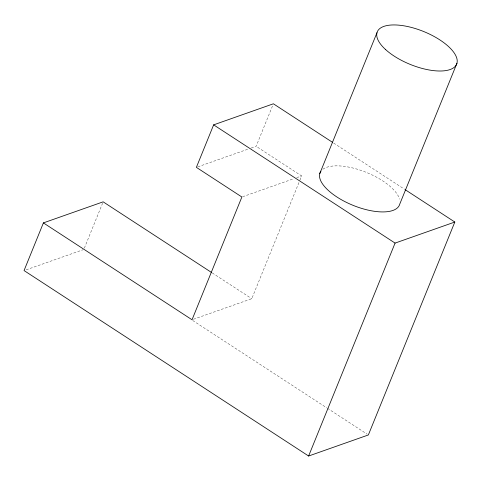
<?xml version="1.0" encoding="UTF-8"?>
<svg xmlns="http://www.w3.org/2000/svg" width="481" height="481" viewBox="0 0 481 481"><rect width="100%" height="100%" fill="white"/><g stroke="black" fill="none" stroke-linecap="round" stroke-linejoin="round"><path stroke-width="0.36" stroke-dasharray="2.4 1.8" d="M84.355 248.124L102.591 203.216M251.208 148.028L256.132 146.296L273.106 104.479M193.44 319.264L251.779 298.701L299.651 180.802M299.934 180.104L301.623 175.944L256.132 146.296M197.787 166.859L248.4 149.02M26.16 269.823L83.093 249.753M242.58 196.759L293.891 178.667M296.705 177.681L301.623 175.944M333.658 143.073L404.599 189.304M212.271 272.949L251.779 298.701M192.713 320.484L326.809 407.882M327.441 408.291L367.099 434.139M322.853 169.264A42.845 17.767 22.1 0 1 365.097 171.897A42.845 17.767 22.1 0 1 399.585 199.188"/><path stroke-width="0.72" d="M211.64 272.541L103.15 201.84L43.404 222.895L24.05 270.562L308.616 456.024L368.362 434.962L454.822 222.036L405.224 189.718M332.401 142.256L273.388 103.794L213.642 124.856L196.38 167.358L241.877 197.006L192.033 319.763L43.404 222.895M319.769 173.611L376.99 32.696M456.95 63.258L399.729 204.172A42.845 17.767 22.1 0 1 352.074 204.942A42.845 17.767 22.1 0 1 320.917 171.212M308.616 456.024L395.075 243.097L454.822 222.036M213.642 124.856L395.075 243.097M385.377 49.363A42.845 17.767 22.1 0 0 454.371 67.196A42.845 17.767 22.1 0 0 411.165 27.363A42.845 17.767 22.1 0 0 385.377 49.363"/></g></svg>
